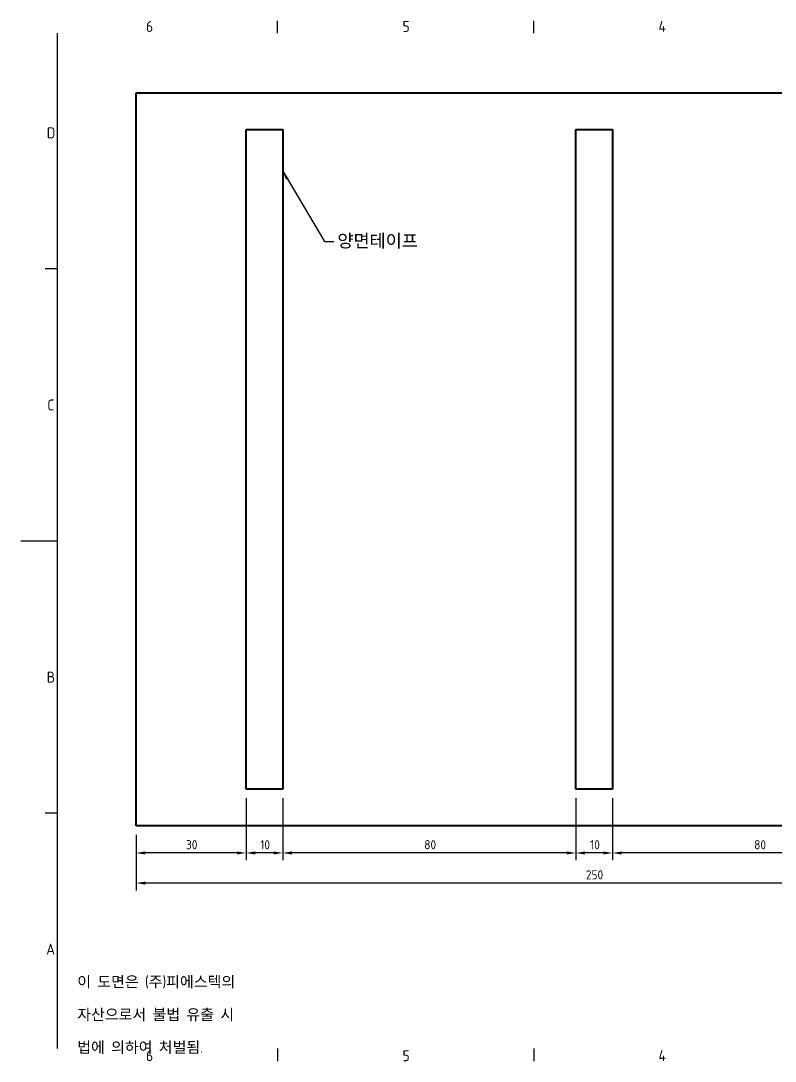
# Model space of a CAD drawing. Header units: millimetres. Extents: x 0 to 420, y 0 to 297.
# Drawn here: x 0 to 205.8, y 6.6 to 290.4 of the extents above; entities that cross this region are included whole.
import ezdxf

# ---------------------------------------------------------------- set-up
doc = ezdxf.new("R2010")
doc.units = ezdxf.units.MM
doc.layers.get('0').update_dxf_attribs({"color": 3, "lineweight": 25})
for name, color, linetype, lineweight in [('가시적인 것(ISO)', 3, 'Continuous', 40), ('경계(ISO)', 7, 'Continuous', 25), ('기호(ISO)', 5, 'Continuous', 25), ('치수(ISO)', 2, 'Continuous', 25)]:
    doc.layers.add(name, color=color, linetype=linetype, lineweight=lineweight)
doc.styles.add('문자 텍스트_PSTEK_POSCO', font='isocp.shx')
doc.styles.add('치수 텍스트_PSTEK_POSCO', font='isocp.shx')
doc.dimstyles.new('치수_PSTEK_POSCO', dxfattribs={"dimtxt": 2.5, "dimasz": 2.5, "dimexe": 2, "dimexo": 2.5, "dimgap": 1, "dimtad": 1, "dimrnd": 1e-08, "dimdsep": 46, "dimtxsty": '치수 텍스트_PSTEK_POSCO', "dimcen": 0.09, "dimdle": 10, "dimclrd": 7, "dimclre": 7, "dimclrt": 2, "dimadec": 1, "dimazin": 2, "dimtfac": 1, "dimtmove": 0, "dimatfit": 3, "dimfxl": 0, "dimtolj": 1, "dimlwd": -1, "dimlwe": -1, "dimarcsym": 0})
doc.dimstyles.new('치수_PSTEK_POSCO$7', dxfattribs={"dimtxt": 2.5, "dimasz": 2.5, "dimexe": 2, "dimexo": 2.5, "dimgap": 1, "dimtad": 1, "dimrnd": 1e-08, "dimdsep": 46, "dimtxsty": '치수 텍스트_PSTEK_POSCO', "dimcen": 0.09, "dimdle": 10, "dimclrd": 7, "dimclre": 7, "dimclrt": 2, "dimadec": 1, "dimazin": 2, "dimtfac": 1, "dimtmove": 0, "dimatfit": 3, "dimfxl": 0, "dimtolj": 1, "dimlwd": -1, "dimlwe": -1, "dimarcsym": 0})

# ---------------------------------------------------------------- blocks, each defined once
blk = doc.blocks.new('경계 Default Border')
at = {"layer": '경계(ISO)'}
for p, q in [((70, 287.0000076293945), (70, 290.4000091552734)), ((140, 287.0000076293945), (140, 290.4000091552734)), ((10, 222.7499961853027), (6.599999666213989, 222.7499961853027)), ((10, 74.25000190734863), (6.599999666213989, 74.25000190734863)), ((70, 10), (70, 6.599999666213989)), ((140, 10), (140, 6.599999666213989))]:
    blk.add_line(p, q, dxfattribs=at)
at = {"layer": '경계(ISO)', "flags": 128}
for points in [[(10, 10), (10, 287.0000076293945)], [(0, 148.5000038146973), (10, 148.5000038146973)]]:
    blk.add_lwpolyline(points, dxfattribs=at)
at = {"layer": '경계(ISO)', "color": 2, "char_height": 3.00000011920929, "attachment_point": 7, "style": '문자 텍스트_PSTEK_POSCO'}
for s, insert in [('6', (34.14453946055966, 287.3713945155963)), ('5', (104.1445394605597, 287.3713945155963)), ('4', (173.9734701308116, 287.4)), ('D', (7.078270083685684, 258.3463944559917)), ('C', (7.244539400955009, 184.0963944559917)), ('B', (7.078270083685684, 109.8463944559917)), ('A', (6.914400698149937, 35.61784856929444)), ('6', (34.14453946055966, 6.57139439638704)), ('5', (104.1445394605597, 6.57139439638704)), ('4', (173.9734701308116, 6.59999988079071))]:
    blk.add_mtext(s, dxfattribs=dict(at, insert=insert))
blk = doc.blocks.new('*D23')
at = {"layer": 'Defpoints', "color": 0}
for p in [(31.44261077697557, 70.79028731204977), (281.4426107769756, 70.79028731204977), (31.44261077697557, 55.16027556522259)]:
    blk.add_point(p, dxfattribs=at)
at = {"layer": '치수(ISO)', "color": 7}
for p, q in [((31.44261077697557, 68.29028731204977), (31.44261077697557, 53.16027556522259)), ((281.4426107769756, 68.29028731204977), (281.4426107769756, 53.16027556522259)), ((278.9426107769756, 55.16027556522259), (33.94261077697557, 55.16027556522259))]:
    blk.add_line(p, q, dxfattribs=at)
for points in [[(33.94261077697557, 55.57694223188926), (33.94261077697557, 54.74360889855593), (31.44261077697557, 55.16027556522259)], [(278.9426107769756, 55.57694223188926), (278.9426107769756, 54.74360889855593), (281.4426107769756, 55.16027556522259)]]:
    blk.add_solid(points, dxfattribs=at)
at = {"layer": '치수(ISO)', "color": 2, "insert": (154.1598843990228, 57.41052162821472), "char_height": 2.5, "attachment_point": 4, "style": '치수 텍스트_PSTEK_POSCO'}
blk.add_mtext('\\A1;250', dxfattribs=at)
blk = doc.blocks.new('*D29')
at = {"layer": 'Defpoints', "color": 0}
for p in [(161.4426107769755, 80.79028731204978), (241.4426107769756, 80.79028731204978), (161.4426107769755, 63.38073591358308)]:
    blk.add_point(p, dxfattribs=at)
at = {"layer": '치수(ISO)', "color": 7}
for p, q in [((161.4426107769755, 78.29028731204978), (161.4426107769755, 61.38073591358308)), ((241.4426107769756, 78.29028731204978), (241.4426107769756, 61.38073591358308)), ((238.9426107769756, 63.38073591358308), (163.9426107769755, 63.38073591358308))]:
    blk.add_line(p, q, dxfattribs=at)
for points in [[(163.9426107769755, 63.79740258024975), (163.9426107769755, 62.96406924691642), (161.4426107769755, 63.38073591358308)], [(238.9426107769756, 63.79740258024975), (238.9426107769756, 62.96406924691642), (241.4426107769756, 63.38073591358308)]]:
    blk.add_solid(points, dxfattribs=at)
at = {"layer": '치수(ISO)', "color": 2, "insert": (200.0666265250071, 65.63073591358308), "char_height": 2.5, "attachment_point": 4, "style": '치수 텍스트_PSTEK_POSCO'}
blk.add_mtext('\\A1;80', dxfattribs=at)
blk = doc.blocks.new('*D30')
at = {"layer": 'Defpoints', "color": 0}
for p in [(151.4426107769756, 80.79028731204977), (161.4426107769755, 80.79028731204974), (151.4426107769756, 63.38073591358308)]:
    blk.add_point(p, dxfattribs=at)
at = {"layer": '치수(ISO)', "color": 7}
for p, q in [((151.4426107769756, 78.29028731204977), (151.4426107769756, 61.38073591358308)), ((161.4426107769755, 78.29028731204974), (161.4426107769755, 61.38073591358308)), ((158.9426107769755, 63.38073591358308), (153.9426107769756, 63.38073591358308))]:
    blk.add_line(p, q, dxfattribs=at)
for points in [[(153.9426107769756, 63.79740258024975), (153.9426107769756, 62.96406924691642), (151.4426107769756, 63.38073591358308)], [(158.9426107769755, 63.79740258024975), (158.9426107769755, 62.96406924691642), (161.4426107769755, 63.38073591358308)]]:
    blk.add_solid(points, dxfattribs=at)
at = {"layer": '치수(ISO)', "color": 2, "insert": (155.316626525007, 65.63073591358308), "char_height": 2.5, "attachment_point": 4, "style": '치수 텍스트_PSTEK_POSCO'}
blk.add_mtext('\\A1;10', dxfattribs=at)
blk = doc.blocks.new('*D31')
at = {"layer": 'Defpoints', "color": 0}
for p in [(71.44261077697553, 80.79028731204978), (151.4426107769756, 80.79028731204977), (71.44261077697553, 63.38073591358308)]:
    blk.add_point(p, dxfattribs=at)
at = {"layer": '치수(ISO)', "color": 7}
for p, q in [((71.44261077697553, 78.29028731204978), (71.44261077697553, 61.38073591358308)), ((151.4426107769756, 78.29028731204977), (151.4426107769756, 61.38073591358308)), ((148.9426107769756, 63.38073591358308), (73.94261077697553, 63.38073591358308))]:
    blk.add_line(p, q, dxfattribs=at)
for points in [[(73.94261077697553, 63.79740258024975), (73.94261077697553, 62.96406924691642), (71.44261077697553, 63.38073591358308)], [(148.9426107769756, 63.79740258024975), (148.9426107769756, 62.96406924691642), (151.4426107769756, 63.38073591358308)]]:
    blk.add_solid(points, dxfattribs=at)
at = {"layer": '치수(ISO)', "color": 2, "insert": (110.0666265250071, 65.63073591358308), "char_height": 2.5, "attachment_point": 4, "style": '치수 텍스트_PSTEK_POSCO'}
blk.add_mtext('\\A1;80', dxfattribs=at)
blk = doc.blocks.new('*D32')
at = {"layer": 'Defpoints', "color": 0}
for p in [(61.44261077697553, 80.79028731204977), (71.44261077697553, 80.79028731204978), (61.44261077697553, 63.38073591358308)]:
    blk.add_point(p, dxfattribs=at)
at = {"layer": '치수(ISO)', "color": 7}
for p, q in [((61.44261077697553, 78.29028731204977), (61.44261077697553, 61.38073591358308)), ((71.44261077697553, 78.29028731204978), (71.44261077697553, 61.38073591358308)), ((68.94261077697553, 63.38073591358308), (63.94261077697553, 63.38073591358308))]:
    blk.add_line(p, q, dxfattribs=at)
for points in [[(63.94261077697553, 63.79740258024975), (63.94261077697553, 62.96406924691642), (61.44261077697553, 63.38073591358308)], [(68.94261077697553, 63.79740258024975), (68.94261077697553, 62.96406924691642), (71.44261077697553, 63.38073591358308)]]:
    blk.add_solid(points, dxfattribs=at)
at = {"layer": '치수(ISO)', "color": 2, "insert": (65.31662652500702, 65.63073591358308), "char_height": 2.5, "attachment_point": 4, "style": '치수 텍스트_PSTEK_POSCO'}
blk.add_mtext('\\A1;10', dxfattribs=at)
blk = doc.blocks.new('*D33')
at = {"layer": 'Defpoints', "color": 0}
for p in [(61.44261077697553, 80.79028731204977), (31.44261077697553, 70.79028731204977), (31.44261077697553, 63.38073591358308)]:
    blk.add_point(p, dxfattribs=at)
at = {"layer": '치수(ISO)', "color": 7}
for p, q in [((61.44261077697553, 78.29028731204977), (61.44261077697553, 61.38073591358308)), ((31.44261077697553, 68.29028731204977), (31.44261077697553, 61.38073591358308)), ((58.94261077697553, 63.38073591358308), (33.94261077697553, 63.38073591358308))]:
    blk.add_line(p, q, dxfattribs=at)
for points in [[(33.94261077697553, 63.79740258024975), (33.94261077697553, 62.96406924691642), (31.44261077697553, 63.38073591358308)], [(58.94261077697553, 63.79740258024975), (58.94261077697553, 62.96406924691642), (61.44261077697553, 63.38073591358308)]]:
    blk.add_solid(points, dxfattribs=at)
at = {"layer": '치수(ISO)', "color": 2, "insert": (45.06662652500703, 65.63073591358308), "char_height": 2.5, "attachment_point": 4, "style": '치수 텍스트_PSTEK_POSCO'}
blk.add_mtext('\\A1;30', dxfattribs=at)

msp = doc.modelspace()

# ---------------------------------------------------------------- linework, layer by layer
at = {"layer": '가시적인 것(ISO)'}
for p, q in [((31.44261077697553, 70.79028731204978), (31.44261077697557, 270.7902873120498)), ((31.44261077697557, 270.7902873120498), (281.4426107769756, 270.7902873120498)), ((61.44261077697553, 80.79028731204978), (61.44261077697556, 260.7902873120498)), ((61.44261077697556, 260.7902873120498), (71.44261077697556, 260.7902873120498)), ((71.44261077697556, 260.7902873120498), (71.44261077697553, 80.79028731204978)), ((151.4426107769756, 80.79028731204978), (151.4426107769756, 260.7902873120498)), ((151.4426107769756, 260.7902873120498), (161.4426107769756, 260.7902873120498)), ((161.4426107769756, 260.7902873120498), (161.4426107769755, 80.79028731204978)), ((71.44261077697553, 80.7902873120498), (61.44261077697553, 80.79028731204978)), ((161.4426107769755, 80.79028731204977), (151.4426107769756, 80.79028731204978)), ((281.4426107769756, 70.79028731204978), (31.44261077697557, 70.79028731204978))]:
    msp.add_line(p, q, dxfattribs=at)

# ---------------------------------------------------------------- block references
msp.add_blockref('경계 Default Border', (0, 0))

# ---------------------------------------------------------------- texts
at = {"layer": '기호(ISO)', "color": 2, "insert": (86.36412359745803, 230.1926939821526), "char_height": 3.499999940395355, "width": 28.56734037399292, "attachment_point": 4, "style": '치수 텍스트_PSTEK_POSCO'}
msp.add_mtext('{\\fISOCP|b0|i0;\\H3.5000;양면테이프 }', dxfattribs=at)
at = {"layer": '기호(ISO)', "color": 7, "insert": (15.39462540488438, 19.1468025558073), "char_height": 3.00000011920929, "width": 51.64005279541016, "attachment_point": 4, "line_spacing_factor": 1.78626024723053, "style": '문자 텍스트_PSTEK_POSCO'}
msp.add_mtext('{이 도면은 (주)피에스텍의\\P자산으로서 불법 유출 시 \\P법에 의하여 처벌됨.}', dxfattribs=at)

# ---------------------------------------------------------------- dimensions: what is measured, and where the dimension line sits
at = {"layer": '치수(ISO)', "color": 7}
for base, p1, p2, picture, middle in [((31.44261077697553, 63.38073591358308), (61.44261077697553, 80.79028731204977), (31.44261077697553, 70.79028731204977), '*D33', (46.44261077697553, 63.38073591358308)), ((71.44261077697553, 63.38073591358308), (151.4426107769756, 80.79028731204977), (71.44261077697553, 80.79028731204978), '*D31', (111.4426107769756, 63.38073591358308)), ((161.4426107769755, 63.38073591358308), (241.4426107769756, 80.79028731204978), (161.4426107769755, 80.79028731204978), '*D29', (201.4426107769756, 63.38073591358308))]:
    dim = msp.add_linear_dim(base=base, p1=p1, p2=p2, dimstyle='치수_PSTEK_POSCO', override={"dimdec": 2, "dimtp": 0, "dimtm": -0, "dimtdec": 2, "dimtofl": 0, "dimatfit": 1}, dxfattribs=at)
    dim.commit()
    dim.dimension.update_dxf_attribs({"geometry": picture, "text_midpoint": middle, "dimtype": 160})
for base, p1, p2, picture, middle in [((61.44261077697553, 63.38073591358308), (71.44261077697553, 80.79028731204978), (61.44261077697553, 80.79028731204977), '*D32', (66.44261077697553, 63.38073591358308)), ((151.4426107769756, 63.38073591358308), (161.4426107769755, 80.79028731204974), (151.4426107769756, 80.79028731204977), '*D30', (156.4426107769755, 63.38073591358308)), ((31.44261077697557, 55.16027556522259), (281.4426107769756, 70.79028731204977), (31.44261077697557, 70.79028731204977), '*D23', (156.4426107769756, 55.16027556522259))]:
    dim = msp.add_linear_dim(base=base, p1=p1, p2=p2, angle=180, dimstyle='치수_PSTEK_POSCO', override={"dimdec": 2, "dimtp": 0, "dimtm": -0, "dimtdec": 2, "dimtofl": 0, "dimatfit": 1}, dxfattribs=at)
    dim.commit()
    dim.dimension.update_dxf_attribs({"geometry": picture, "text_midpoint": middle, "dimtype": 160})

# ---------------------------------------------------------------- leaders
at = {"layer": '기호(ISO)', "color": 7, "annotation_type": 0, "has_hookline": 1, "hookline_direction": 0, "text_width": 22.83155700046336}
msp.add_leader([(71.44261077697556, 249.3741183646811), (82.86412359745803, 230.1926939821526), (85.36412359745803, 230.1926939821526)], dimstyle='치수_PSTEK_POSCO$7', override={"dimtad": 0}, dxfattribs=at)

doc.saveas('drawing.dxf')
